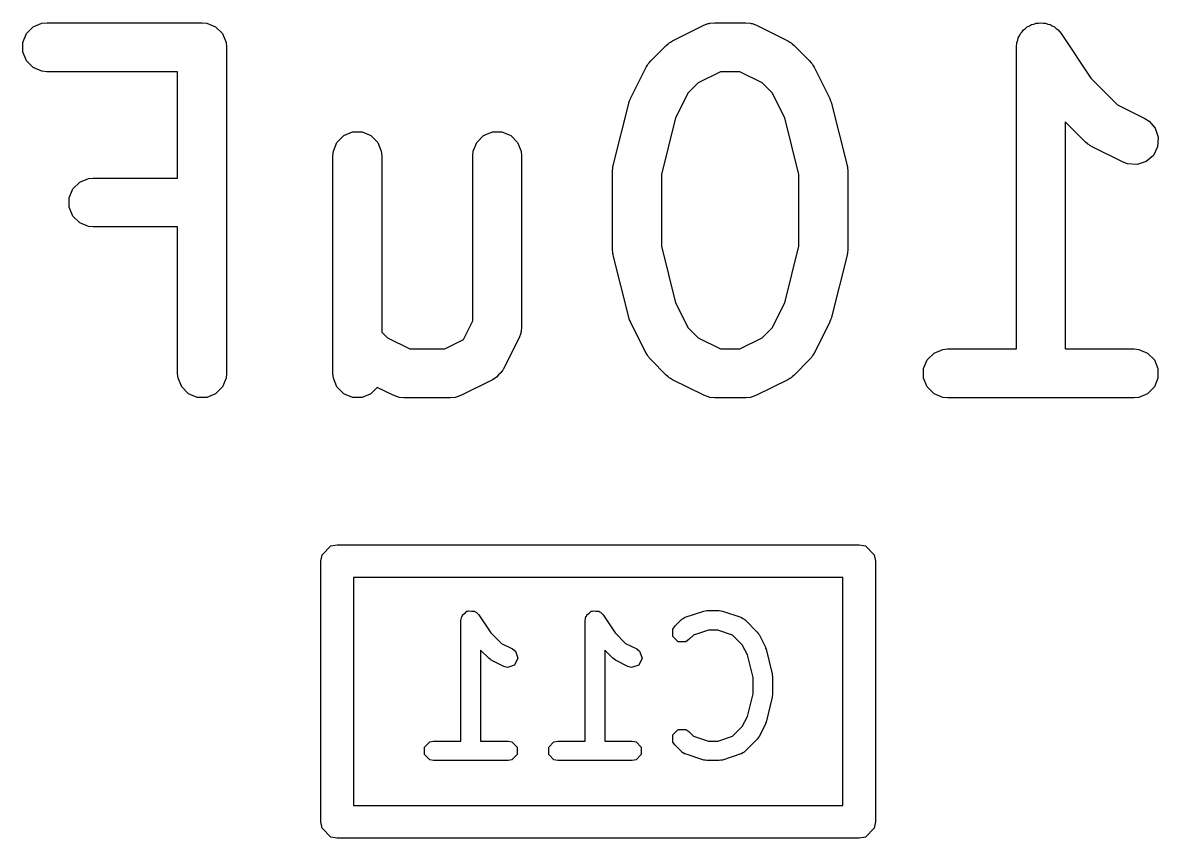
# Model space of a CAD drawing. Extents: x 4.93 to 6.66, y -4.88 to -3.77.
# Drawn here: x 5.6454 to 5.7824, y -4.8759 to -4.7774 of the extents above; entities that cross this region are included whole.
import ezdxf

# ---------------------------------------------------------------- set-up
doc = ezdxf.new("R2010")
doc.units = 0
doc.header["$MEASUREMENT"] = 0
doc.layers.add('BLACK', color=7, linetype='CONTINUOUS')

msp = doc.modelspace()

# ---------------------------------------------------------------- linework, layer by layer
at = {"layer": 'BLACK', "linetype": 'CONTINUOUS'}
for p, q in [((5.64661, -4.77795), (5.64768, -4.77751)), ((5.64768, -4.77751), (5.64825, -4.77745)), ((5.64825, -4.77745), (5.667, -4.77745)), ((5.667, -4.77745), (5.66758, -4.77751)), ((5.66758, -4.77751), (5.66864, -4.77795)), ((5.7238, -4.77964), (5.72755, -4.77776)), ((5.72755, -4.77776), (5.72809, -4.77755)), ((5.72809, -4.77755), (5.72819, -4.77755)), ((5.72819, -4.77755), (5.72829, -4.77751)), ((5.72829, -4.77751), (5.72887, -4.77745)), ((5.72887, -4.77745), (5.73262, -4.77745)), ((5.73262, -4.77745), (5.73319, -4.77751)), ((5.73319, -4.77751), (5.73329, -4.77755)), ((5.73329, -4.77755), (5.7334, -4.77755)), ((5.7334, -4.77755), (5.73394, -4.77776)), ((5.73394, -4.77776), (5.73769, -4.77964)), ((5.7666, -4.77795), (5.76687, -4.77784)), ((5.76687, -4.77784), (5.76711, -4.77767)), ((5.76711, -4.77767), (5.76739, -4.77762)), ((5.76739, -4.77762), (5.76766, -4.77751)), ((5.76766, -4.77751), (5.76795, -4.77751)), ((5.76795, -4.77751), (5.76824, -4.77745)), ((5.76824, -4.77745), (5.76852, -4.77751)), ((5.76852, -4.77751), (5.76881, -4.77751)), ((5.76881, -4.77751), (5.76908, -4.77762)), ((5.76908, -4.77762), (5.76937, -4.77768)), ((5.76937, -4.77768), (5.76961, -4.77784)), ((5.76961, -4.77784), (5.76988, -4.77795)), ((5.64536, -4.77983), (5.6458, -4.77876)), ((5.6458, -4.77876), (5.64661, -4.77795)), ((5.66864, -4.77795), (5.66946, -4.77876)), ((5.66946, -4.77876), (5.6699, -4.77983)), ((5.76551, -4.77927), (5.76567, -4.77903)), ((5.76567, -4.77903), (5.76578, -4.77876)), ((5.76578, -4.77876), (5.76599, -4.77856)), ((5.76599, -4.77856), (5.76615, -4.77831)), ((5.76615, -4.77831), (5.76639, -4.77815)), ((5.76639, -4.77815), (5.7666, -4.77795)), ((5.76988, -4.77795), (5.77009, -4.77815)), ((5.77009, -4.77815), (5.77033, -4.77832)), ((5.77033, -4.77832), (5.77069, -4.77876)), ((5.77069, -4.77876), (5.77069, -4.77876)), ((5.77069, -4.77876), (5.77069, -4.77876)), ((5.77069, -4.77876), (5.77069, -4.77876)), ((5.77069, -4.77876), (5.77428, -4.78415)), ((5.64536, -4.78098), (5.64536, -4.77983)), ((5.6699, -4.77983), (5.66995, -4.7804)), ((5.66995, -4.7804), (5.66995, -4.81977)), ((5.72116, -4.78206), (5.72303, -4.78019)), ((5.72303, -4.78019), (5.72326, -4.78)), ((5.72326, -4.78), (5.72331, -4.77994)), ((5.72331, -4.77994), (5.7234, -4.77989)), ((5.7234, -4.77989), (5.72348, -4.77982)), ((5.72348, -4.77982), (5.72355, -4.77979)), ((5.72355, -4.77979), (5.7238, -4.77964)), ((5.73769, -4.77964), (5.73794, -4.77979)), ((5.73794, -4.77979), (5.73801, -4.77982)), ((5.73801, -4.77982), (5.73809, -4.77989)), ((5.73809, -4.77989), (5.73818, -4.77994)), ((5.73818, -4.77994), (5.73823, -4.78)), ((5.73823, -4.78), (5.73845, -4.78019)), ((5.73845, -4.78019), (5.74033, -4.78206)), ((5.76529, -4.7804), (5.76534, -4.77983)), ((5.76529, -4.81682), (5.76529, -4.7804)), ((5.76529, -4.7804), (5.76529, -4.7804)), ((5.76529, -4.7804), (5.76529, -4.7804)), ((5.76529, -4.7804), (5.76529, -4.7804)), ((5.76534, -4.77983), (5.76545, -4.77956)), ((5.76545, -4.77956), (5.76551, -4.77927)), ((5.6458, -4.78204), (5.64536, -4.78098)), ((5.64661, -4.78286), (5.6458, -4.78204)), ((5.64768, -4.7833), (5.64661, -4.78286)), ((5.64825, -4.78336), (5.64768, -4.7833)), ((5.66405, -4.78336), (5.64825, -4.78336)), ((5.66405, -4.7962), (5.66405, -4.78336)), ((5.71873, -4.78658), (5.7206, -4.78283)), ((5.7206, -4.78283), (5.72076, -4.78258)), ((5.72076, -4.78258), (5.72079, -4.78251)), ((5.72079, -4.78251), (5.72085, -4.78243)), ((5.72085, -4.78243), (5.72091, -4.78234)), ((5.72091, -4.78234), (5.72097, -4.78229)), ((5.72097, -4.78229), (5.72116, -4.78206)), ((5.72956, -4.78336), (5.72687, -4.7847)), ((5.73192, -4.78336), (5.72956, -4.78336)), ((5.73462, -4.7847), (5.73192, -4.78336)), ((5.74033, -4.78206), (5.74052, -4.78229)), ((5.74052, -4.78229), (5.74057, -4.78234)), ((5.74057, -4.78234), (5.74063, -4.78243)), ((5.74063, -4.78243), (5.7407, -4.78251)), ((5.7407, -4.78251), (5.74073, -4.78258)), ((5.74073, -4.78258), (5.74088, -4.78283)), ((5.74088, -4.78283), (5.74276, -4.78658)), ((5.72687, -4.7847), (5.72567, -4.7859)), ((5.73581, -4.7859), (5.73462, -4.7847)), ((5.77428, -4.78415), (5.77749, -4.78735)), ((5.72567, -4.7859), (5.72415, -4.78893)), ((5.73733, -4.78893), (5.73581, -4.7859)), ((5.71663, -4.79468), (5.7185, -4.78719)), ((5.7185, -4.78719), (5.71852, -4.78714)), ((5.71852, -4.78712), (5.71861, -4.78688)), ((5.71852, -4.78714), (5.71852, -4.78712)), ((5.71861, -4.78688), (5.7187, -4.78664)), ((5.7187, -4.78664), (5.71871, -4.78662)), ((5.71871, -4.78662), (5.71873, -4.78658)), ((5.74276, -4.78658), (5.74277, -4.78662)), ((5.74277, -4.78662), (5.74279, -4.78664)), ((5.74279, -4.78664), (5.74287, -4.78688)), ((5.74287, -4.78688), (5.74296, -4.78712)), ((5.74296, -4.78712), (5.74297, -4.78714)), ((5.74297, -4.78714), (5.74298, -4.78719)), ((5.74298, -4.78719), (5.74486, -4.79468)), ((5.77749, -4.78735), (5.78081, -4.78901)), ((5.72415, -4.78893), (5.72245, -4.79576)), ((5.73904, -4.79576), (5.73733, -4.78893)), ((5.77365, -4.79186), (5.77119, -4.78941)), ((5.77119, -4.78941), (5.77119, -4.81682)), ((5.78081, -4.78901), (5.7813, -4.78932)), ((5.7813, -4.78932), (5.78205, -4.79019)), ((5.78205, -4.79019), (5.78242, -4.79128)), ((5.68329, -4.79189), (5.68411, -4.79107)), ((5.68411, -4.79107), (5.68517, -4.79063)), ((5.68517, -4.79063), (5.68632, -4.79063)), ((5.68632, -4.79063), (5.68739, -4.79107)), ((5.68739, -4.79107), (5.6882, -4.79189)), ((5.70017, -4.79189), (5.70098, -4.79107)), ((5.70098, -4.79107), (5.70205, -4.79063)), ((5.70205, -4.79063), (5.7032, -4.79063)), ((5.7032, -4.79063), (5.70426, -4.79107)), ((5.70426, -4.79107), (5.70508, -4.79189)), ((5.78242, -4.79128), (5.78233, -4.79243)), ((5.6828, -4.79353), (5.68285, -4.79295)), ((5.68285, -4.79295), (5.68329, -4.79189)), ((5.6882, -4.79189), (5.68864, -4.79295)), ((5.68864, -4.79295), (5.6887, -4.79353)), ((5.69967, -4.79353), (5.69973, -4.79295)), ((5.69973, -4.79295), (5.70017, -4.79189)), ((5.70508, -4.79189), (5.70552, -4.79295)), ((5.70552, -4.79295), (5.70557, -4.79353)), ((5.77388, -4.79205), (5.77365, -4.79186)), ((5.77393, -4.79211), (5.77388, -4.79205)), ((5.77402, -4.79216), (5.77393, -4.79211)), ((5.7741, -4.79223), (5.77402, -4.79216)), ((5.77417, -4.79226), (5.7741, -4.79223)), ((5.77442, -4.79242), (5.77417, -4.79226)), ((5.77817, -4.79429), (5.77442, -4.79242)), ((5.78233, -4.79243), (5.78182, -4.79346)), ((5.6828, -4.81977), (5.6828, -4.79353)), ((5.6887, -4.79353), (5.6887, -4.8148)), ((5.69967, -4.81345), (5.69967, -4.79353)), ((5.70557, -4.79353), (5.70557, -4.81415)), ((5.77871, -4.7945), (5.77817, -4.79429)), ((5.78095, -4.79422), (5.77986, -4.79458)), ((5.78182, -4.79346), (5.78095, -4.79422)), ((5.71654, -4.79526), (5.71658, -4.79504)), ((5.71655, -4.7953), (5.71654, -4.79526)), ((5.71654, -4.7954), (5.71655, -4.7953)), ((5.71654, -4.80477), (5.71654, -4.7954)), ((5.71658, -4.79504), (5.7166, -4.79482)), ((5.7166, -4.79482), (5.71661, -4.79478)), ((5.71661, -4.79478), (5.71663, -4.79468)), ((5.74486, -4.79468), (5.74487, -4.79478)), ((5.74487, -4.79478), (5.74489, -4.79482)), ((5.74489, -4.79482), (5.74491, -4.79504)), ((5.74491, -4.79504), (5.74494, -4.79526)), ((5.74494, -4.79526), (5.74493, -4.7953)), ((5.74493, -4.7953), (5.74494, -4.7954)), ((5.74494, -4.7954), (5.74494, -4.80477)), ((5.77986, -4.79458), (5.77871, -4.7945)), ((5.65142, -4.79751), (5.65224, -4.79669)), ((5.65224, -4.79669), (5.6533, -4.79625)), ((5.6533, -4.79625), (5.65388, -4.7962)), ((5.65388, -4.7962), (5.66405, -4.7962)), ((5.72245, -4.79576), (5.72245, -4.80441)), ((5.73904, -4.80441), (5.73904, -4.79576)), ((5.65098, -4.79857), (5.65142, -4.79751)), ((5.65098, -4.79973), (5.65098, -4.79857)), ((5.65142, -4.80079), (5.65098, -4.79973)), ((5.65224, -4.80161), (5.65142, -4.80079)), ((5.6533, -4.80205), (5.65224, -4.80161)), ((5.65388, -4.8021), (5.6533, -4.80205)), ((5.66405, -4.8021), (5.65388, -4.8021)), ((5.66405, -4.81977), (5.66405, -4.8021)), ((5.71655, -4.80487), (5.71654, -4.80477)), ((5.71654, -4.80492), (5.71655, -4.80487)), ((5.71658, -4.80513), (5.71654, -4.80492)), ((5.7166, -4.80535), (5.71658, -4.80513)), ((5.72245, -4.80441), (5.72415, -4.81124)), ((5.73733, -4.81124), (5.73904, -4.80441)), ((5.74491, -4.80513), (5.74489, -4.80535)), ((5.74494, -4.80492), (5.74491, -4.80513)), ((5.74494, -4.80477), (5.74493, -4.80487)), ((5.74493, -4.80487), (5.74494, -4.80492)), ((5.71661, -4.80539), (5.7166, -4.80535)), ((5.71663, -4.80549), (5.71661, -4.80539)), ((5.7185, -4.81299), (5.71663, -4.80549)), ((5.74486, -4.80549), (5.74298, -4.81299)), ((5.74487, -4.80539), (5.74486, -4.80549)), ((5.74489, -4.80535), (5.74487, -4.80539)), ((5.72415, -4.81124), (5.72567, -4.81427)), ((5.73581, -4.81427), (5.73733, -4.81124)), ((5.69855, -4.8157), (5.69967, -4.81345)), ((5.71852, -4.81303), (5.7185, -4.81299)), ((5.71852, -4.81305), (5.71852, -4.81303)), ((5.71861, -4.81329), (5.71852, -4.81305)), ((5.7187, -4.81353), (5.71861, -4.81329)), ((5.74287, -4.81329), (5.74279, -4.81353)), ((5.74296, -4.81305), (5.74287, -4.81329)), ((5.74297, -4.81303), (5.74296, -4.81305)), ((5.74298, -4.81299), (5.74297, -4.81303)), ((5.6887, -4.8148), (5.68937, -4.81547)), ((5.70548, -4.81482), (5.70547, -4.81493)), ((5.70552, -4.81472), (5.70548, -4.81482)), ((5.70557, -4.81415), (5.70552, -4.81472)), ((5.71871, -4.81355), (5.7187, -4.81353)), ((5.71873, -4.81359), (5.71871, -4.81355)), ((5.7206, -4.81734), (5.71873, -4.81359)), ((5.72567, -4.81427), (5.72687, -4.81547)), ((5.73462, -4.81547), (5.73581, -4.81427)), ((5.74276, -4.81359), (5.74088, -4.81734)), ((5.74277, -4.81355), (5.74276, -4.81359)), ((5.74279, -4.81353), (5.74277, -4.81355)), ((5.68937, -4.81547), (5.69207, -4.81682)), ((5.6963, -4.81682), (5.69855, -4.8157)), ((5.70526, -4.81547), (5.70339, -4.81922)), ((5.70547, -4.81493), (5.70526, -4.81547)), ((5.72687, -4.81547), (5.72956, -4.81682)), ((5.73192, -4.81682), (5.73462, -4.81547)), ((5.69207, -4.81682), (5.6963, -4.81682)), ((5.72076, -4.81759), (5.7206, -4.81734)), ((5.72079, -4.81766), (5.72076, -4.81759)), ((5.72956, -4.81682), (5.73192, -4.81682)), ((5.74073, -4.81759), (5.7407, -4.81766)), ((5.74088, -4.81734), (5.74073, -4.81759)), ((5.75453, -4.81813), (5.75535, -4.81732)), ((5.75535, -4.81732), (5.75641, -4.81688)), ((5.75641, -4.81688), (5.75699, -4.81682)), ((5.75699, -4.81682), (5.76529, -4.81682)), ((5.77119, -4.81682), (5.77949, -4.81682)), ((5.77949, -4.81682), (5.78006, -4.81688)), ((5.78006, -4.81688), (5.78113, -4.81732)), ((5.78113, -4.81732), (5.78194, -4.81813)), ((5.72085, -4.81774), (5.72079, -4.81766)), ((5.72091, -4.81783), (5.72085, -4.81774)), ((5.72097, -4.81788), (5.72091, -4.81783)), ((5.72116, -4.81811), (5.72097, -4.81788)), ((5.72303, -4.81999), (5.72116, -4.81811)), ((5.74033, -4.81811), (5.73845, -4.81999)), ((5.74052, -4.81788), (5.74033, -4.81811)), ((5.74057, -4.81783), (5.74052, -4.81788)), ((5.74063, -4.81774), (5.74057, -4.81783)), ((5.7407, -4.81766), (5.74063, -4.81774)), ((5.75409, -4.8192), (5.75453, -4.81813)), ((5.78194, -4.81813), (5.78238, -4.8192)), ((5.6641, -4.82035), (5.66405, -4.81977)), ((5.66455, -4.82141), (5.6641, -4.82035)), ((5.6699, -4.82035), (5.66946, -4.82141)), ((5.66995, -4.81977), (5.6699, -4.82035)), ((5.68285, -4.82035), (5.6828, -4.81977)), ((5.68329, -4.82141), (5.68285, -4.82035)), ((5.70256, -4.82023), (5.70227, -4.82041)), ((5.7028, -4.81995), (5.70256, -4.82023)), ((5.70308, -4.81971), (5.7028, -4.81995)), ((5.70326, -4.81942), (5.70308, -4.81971)), ((5.70331, -4.81936), (5.70326, -4.81942)), ((5.70333, -4.81931), (5.70331, -4.81936)), ((5.70339, -4.81922), (5.70333, -4.81931)), ((5.72326, -4.82017), (5.72303, -4.81999)), ((5.72331, -4.82023), (5.72326, -4.82017)), ((5.7234, -4.82029), (5.72331, -4.82023)), ((5.72348, -4.82035), (5.7234, -4.82029)), ((5.72355, -4.82038), (5.72348, -4.82035)), ((5.73801, -4.82035), (5.73794, -4.82038)), ((5.73809, -4.82029), (5.73801, -4.82035)), ((5.73818, -4.82023), (5.73809, -4.82029)), ((5.73823, -4.82017), (5.73818, -4.82023)), ((5.73845, -4.81999), (5.73823, -4.82017)), ((5.75409, -4.82035), (5.75409, -4.8192)), ((5.75453, -4.82141), (5.75409, -4.82035)), ((5.78238, -4.82035), (5.78194, -4.82141)), ((5.78238, -4.8192), (5.78238, -4.82035)), ((5.66536, -4.82223), (5.66455, -4.82141)), ((5.66946, -4.82141), (5.66864, -4.82223)), ((5.68411, -4.82223), (5.68329, -4.82141)), ((5.68815, -4.82146), (5.68739, -4.82223)), ((5.69005, -4.82241), (5.68815, -4.82146)), ((5.70207, -4.82054), (5.69832, -4.82241)), ((5.70216, -4.82048), (5.70207, -4.82054)), ((5.70221, -4.82046), (5.70216, -4.82048)), ((5.70227, -4.82041), (5.70221, -4.82046)), ((5.7238, -4.82054), (5.72355, -4.82038)), ((5.72755, -4.82241), (5.7238, -4.82054)), ((5.73769, -4.82054), (5.73394, -4.82241)), ((5.73794, -4.82038), (5.73769, -4.82054)), ((5.75535, -4.82223), (5.75453, -4.82141)), ((5.78194, -4.82141), (5.78113, -4.82223)), ((5.66642, -4.82267), (5.66536, -4.82223)), ((5.66758, -4.82267), (5.66642, -4.82267)), ((5.66864, -4.82223), (5.66758, -4.82267)), ((5.68517, -4.82267), (5.68411, -4.82223)), ((5.68632, -4.82267), (5.68517, -4.82267)), ((5.68739, -4.82223), (5.68632, -4.82267)), ((5.69059, -4.82262), (5.69005, -4.82241)), ((5.6907, -4.82263), (5.69059, -4.82262)), ((5.6908, -4.82267), (5.6907, -4.82263)), ((5.69137, -4.82273), (5.6908, -4.82267)), ((5.697, -4.82273), (5.69137, -4.82273)), ((5.69757, -4.82267), (5.697, -4.82273)), ((5.69767, -4.82263), (5.69757, -4.82267)), ((5.69778, -4.82262), (5.69767, -4.82263)), ((5.69832, -4.82241), (5.69778, -4.82262)), ((5.72809, -4.82262), (5.72755, -4.82241)), ((5.72819, -4.82263), (5.72809, -4.82262)), ((5.72829, -4.82267), (5.72819, -4.82263)), ((5.72887, -4.82273), (5.72829, -4.82267)), ((5.73262, -4.82273), (5.72887, -4.82273)), ((5.73319, -4.82267), (5.73262, -4.82273)), ((5.73329, -4.82263), (5.73319, -4.82267)), ((5.7334, -4.82262), (5.73329, -4.82263)), ((5.73394, -4.82241), (5.7334, -4.82262)), ((5.75641, -4.82267), (5.75535, -4.82223)), ((5.75699, -4.82273), (5.75641, -4.82267)), ((5.77949, -4.82273), (5.75699, -4.82273)), ((5.78006, -4.82267), (5.77949, -4.82273)), ((5.78113, -4.82223), (5.78006, -4.82267)), ((5.68149, -4.84166), (5.68256, -4.8406)), ((5.68256, -4.8406), (5.68331, -4.84045)), ((5.68331, -4.84045), (5.7463, -4.84045)), ((5.7463, -4.84045), (5.74706, -4.8406)), ((5.74706, -4.8406), (5.74812, -4.84166)), ((5.68134, -4.84242), (5.68149, -4.84166)), ((5.74812, -4.84166), (5.74827, -4.84242)), ((5.68134, -4.87391), (5.68134, -4.84242)), ((5.74827, -4.84242), (5.74827, -4.87391)), ((5.68528, -4.84439), (5.68528, -4.87194)), ((5.74433, -4.84439), (5.68528, -4.84439)), ((5.74433, -4.87194), (5.74433, -4.84439)), ((5.69825, -4.84958), (5.69834, -4.84913)), ((5.69834, -4.84913), (5.69843, -4.84904)), ((5.69843, -4.84904), (5.69845, -4.84892)), ((5.69845, -4.84892), (5.69874, -4.84873)), ((5.69874, -4.84873), (5.69898, -4.84849)), ((5.69898, -4.84849), (5.6991, -4.84849)), ((5.6991, -4.84849), (5.6992, -4.84842)), ((5.6992, -4.84842), (5.69954, -4.84849)), ((5.69954, -4.84849), (5.69989, -4.84849)), ((5.69989, -4.84849), (5.69997, -4.84857)), ((5.69997, -4.84857), (5.70009, -4.8486)), ((5.70009, -4.8486), (5.70042, -4.84892)), ((5.70042, -4.84892), (5.70185, -4.85108)), ((5.71325, -4.84958), (5.71334, -4.84913)), ((5.71334, -4.84913), (5.71343, -4.84904)), ((5.71343, -4.84904), (5.71345, -4.84892)), ((5.71345, -4.84892), (5.71374, -4.84873)), ((5.71374, -4.84873), (5.71398, -4.84849)), ((5.71398, -4.84849), (5.7141, -4.84849)), ((5.7141, -4.84849), (5.7142, -4.84842)), ((5.7142, -4.84842), (5.71454, -4.84849)), ((5.71454, -4.84849), (5.71488, -4.84849)), ((5.71488, -4.84849), (5.71497, -4.84857)), ((5.71497, -4.84857), (5.71509, -4.8486)), ((5.71509, -4.8486), (5.71541, -4.84892)), ((5.71541, -4.84892), (5.71685, -4.85108)), ((5.72531, -4.84921), (5.72756, -4.84846)), ((5.72756, -4.84846), (5.72774, -4.84844)), ((5.72774, -4.84844), (5.72793, -4.8484)), ((5.72793, -4.8484), (5.72943, -4.8484)), ((5.72943, -4.8484), (5.72962, -4.84844)), ((5.72962, -4.84844), (5.7298, -4.84846)), ((5.7298, -4.84846), (5.73205, -4.84921)), ((5.69825, -4.86415), (5.69825, -4.84958)), ((5.71325, -4.86415), (5.71325, -4.84958)), ((5.72384, -4.85063), (5.7241, -4.85024)), ((5.7241, -4.85024), (5.72485, -4.84949)), ((5.72485, -4.84949), (5.72489, -4.84946)), ((5.72489, -4.84946), (5.72491, -4.84944)), ((5.72491, -4.84944), (5.72507, -4.84934)), ((5.72507, -4.84934), (5.72523, -4.84924)), ((5.72523, -4.84924), (5.72526, -4.84924)), ((5.72526, -4.84924), (5.72531, -4.84921)), ((5.73205, -4.84921), (5.7321, -4.84924)), ((5.7321, -4.84924), (5.73213, -4.84924)), ((5.73213, -4.84924), (5.73229, -4.84934)), ((5.73229, -4.84934), (5.73245, -4.84944)), ((5.73245, -4.84944), (5.73247, -4.84946)), ((5.73247, -4.84946), (5.73252, -4.84949)), ((5.73252, -4.84949), (5.73401, -4.85099)), ((5.70185, -4.85108), (5.70313, -4.85236)), ((5.71685, -4.85108), (5.71813, -4.85236)), ((5.72384, -4.85153), (5.72384, -4.85063)), ((5.72448, -4.85217), (5.72384, -4.85153)), ((5.72632, -4.85136), (5.72577, -4.85191)), ((5.72812, -4.85076), (5.72632, -4.85136)), ((5.72924, -4.85076), (5.72812, -4.85076)), ((5.73104, -4.85136), (5.72924, -4.85076)), ((5.73221, -4.85253), (5.73104, -4.85136)), ((5.73401, -4.85099), (5.73412, -4.85115)), ((5.73412, -4.85115), (5.73424, -4.8513)), ((5.73424, -4.8513), (5.73499, -4.8528)), ((5.7016, -4.85416), (5.70062, -4.85318)), ((5.70062, -4.85318), (5.70062, -4.86415)), ((5.70313, -4.85236), (5.70446, -4.85302)), ((5.70446, -4.85302), (5.70483, -4.85331)), ((5.7166, -4.85416), (5.71561, -4.85318)), ((5.71561, -4.85318), (5.71561, -4.86415)), ((5.71813, -4.85236), (5.71946, -4.85302)), ((5.71946, -4.85302), (5.71982, -4.85331)), ((5.72538, -4.85217), (5.72448, -4.85217)), ((5.72577, -4.85191), (5.72538, -4.85217)), ((5.73282, -4.85374), (5.73221, -4.85253)), ((5.73499, -4.8528), (5.73502, -4.85293)), ((5.73502, -4.85293), (5.73508, -4.85304)), ((5.73508, -4.85304), (5.73583, -4.85604)), ((5.70176, -4.85427), (5.7016, -4.85416)), ((5.70191, -4.85439), (5.70176, -4.85427)), ((5.70341, -4.85514), (5.70191, -4.85439)), ((5.70511, -4.85416), (5.70471, -4.85497)), ((5.70483, -4.85331), (5.70511, -4.85416)), ((5.71675, -4.85427), (5.7166, -4.85416)), ((5.7169, -4.85439), (5.71675, -4.85427)), ((5.7184, -4.85514), (5.7169, -4.85439)), ((5.72011, -4.85416), (5.71971, -4.85497)), ((5.71982, -4.85331), (5.72011, -4.85416)), ((5.7335, -4.85647), (5.73282, -4.85374)), ((5.70385, -4.85526), (5.70341, -4.85514)), ((5.70471, -4.85497), (5.70385, -4.85526)), ((5.71885, -4.85526), (5.7184, -4.85514)), ((5.71971, -4.85497), (5.71885, -4.85526)), ((5.7335, -4.85843), (5.7335, -4.85647)), ((5.73583, -4.85604), (5.73583, -4.85619)), ((5.73583, -4.85619), (5.73586, -4.85633)), ((5.73586, -4.85633), (5.73586, -4.85858)), ((5.73282, -4.86117), (5.7335, -4.85843)), ((5.73586, -4.85858), (5.73583, -4.85872)), ((5.73583, -4.85872), (5.73583, -4.85887)), ((5.73583, -4.85887), (5.73508, -4.86186)), ((5.73221, -4.86238), (5.73282, -4.86117)), ((5.72384, -4.86338), (5.72448, -4.86274)), ((5.72448, -4.86274), (5.72538, -4.86274)), ((5.72538, -4.86274), (5.72577, -4.86299)), ((5.73104, -4.86355), (5.73221, -4.86238)), ((5.73499, -4.86211), (5.73424, -4.86361)), ((5.73502, -4.86198), (5.73499, -4.86211)), ((5.73508, -4.86186), (5.73502, -4.86198)), ((5.69448, -4.86424), (5.69493, -4.86415)), ((5.69493, -4.86415), (5.69825, -4.86415)), ((5.70062, -4.86415), (5.70393, -4.86415)), ((5.70393, -4.86415), (5.70439, -4.86424)), ((5.70948, -4.86424), (5.70993, -4.86415)), ((5.70993, -4.86415), (5.71325, -4.86415)), ((5.71561, -4.86415), (5.71893, -4.86415)), ((5.71893, -4.86415), (5.71938, -4.86424)), ((5.72384, -4.86428), (5.72384, -4.86338)), ((5.72577, -4.86299), (5.72632, -4.86355)), ((5.72632, -4.86355), (5.72812, -4.86415)), ((5.72812, -4.86415), (5.72924, -4.86415)), ((5.72924, -4.86415), (5.73104, -4.86355)), ((5.73401, -4.86391), (5.73252, -4.86541)), ((5.73412, -4.86376), (5.73401, -4.86391)), ((5.73424, -4.86361), (5.73412, -4.86376)), ((5.69384, -4.86488), (5.69448, -4.86424)), ((5.69384, -4.86578), (5.69384, -4.86488)), ((5.70439, -4.86424), (5.70502, -4.86488)), ((5.70502, -4.86488), (5.70502, -4.86578)), ((5.70884, -4.86488), (5.70948, -4.86424)), ((5.70884, -4.86578), (5.70884, -4.86488)), ((5.71938, -4.86424), (5.72002, -4.86488)), ((5.72002, -4.86488), (5.72002, -4.86578)), ((5.7241, -4.86466), (5.72384, -4.86428)), ((5.72485, -4.86541), (5.7241, -4.86466)), ((5.72489, -4.86545), (5.72485, -4.86541)), ((5.72491, -4.86547), (5.72489, -4.86545)), ((5.72507, -4.86556), (5.72491, -4.86547)), ((5.72523, -4.86567), (5.72507, -4.86556)), ((5.73229, -4.86556), (5.73213, -4.86567)), ((5.73245, -4.86547), (5.73229, -4.86556)), ((5.73247, -4.86545), (5.73245, -4.86547)), ((5.73252, -4.86541), (5.73247, -4.86545)), ((5.69448, -4.86642), (5.69384, -4.86578)), ((5.69493, -4.86651), (5.69448, -4.86642)), ((5.70393, -4.86651), (5.69493, -4.86651)), ((5.70439, -4.86642), (5.70393, -4.86651)), ((5.70502, -4.86578), (5.70439, -4.86642)), ((5.70948, -4.86642), (5.70884, -4.86578)), ((5.70993, -4.86651), (5.70948, -4.86642)), ((5.71893, -4.86651), (5.70993, -4.86651)), ((5.71938, -4.86642), (5.71893, -4.86651)), ((5.72002, -4.86578), (5.71938, -4.86642)), ((5.72526, -4.86567), (5.72523, -4.86567)), ((5.72531, -4.8657), (5.72526, -4.86567)), ((5.72756, -4.86645), (5.72531, -4.8657)), ((5.72774, -4.86647), (5.72756, -4.86645)), ((5.72793, -4.86651), (5.72774, -4.86647)), ((5.72943, -4.86651), (5.72793, -4.86651)), ((5.72962, -4.86647), (5.72943, -4.86651)), ((5.7298, -4.86645), (5.72962, -4.86647)), ((5.73205, -4.8657), (5.7298, -4.86645)), ((5.7321, -4.86567), (5.73205, -4.8657)), ((5.73213, -4.86567), (5.7321, -4.86567)), ((5.68528, -4.87194), (5.74433, -4.87194)), ((5.68149, -4.87467), (5.68134, -4.87391)), ((5.68256, -4.87573), (5.68149, -4.87467)), ((5.74812, -4.87467), (5.74706, -4.87573)), ((5.74827, -4.87391), (5.74812, -4.87467)), ((5.68331, -4.87588), (5.68256, -4.87573)), ((5.7463, -4.87588), (5.68331, -4.87588)), ((5.74706, -4.87573), (5.7463, -4.87588))]:
    msp.add_line(p, q, dxfattribs=at)

doc.saveas('drawing.dxf')
